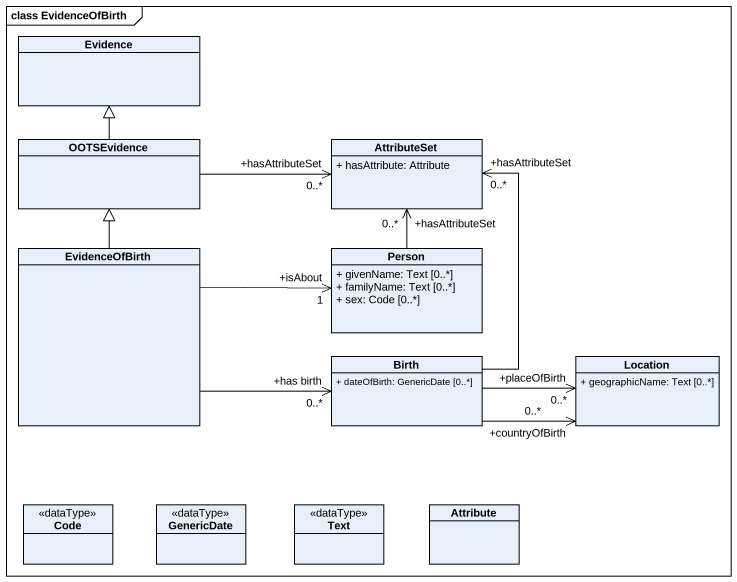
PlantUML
@startuml
mainframe class EvidenceOfBirth
hide circle
hide empty members
skinparam classAttributeIconSize 0
class Evidence
class OOTSEvidence
class AttributeSet {
  + hasAttribute: Attribute
}
class EvidenceOfBirth
class "Person" as Person_ {
  + givenName: Text [0..*]
  + familyName: Text [0..*]
  + sex: Code [0..*]
}
class Birth {
  + dateOfBirth: GenericDate [0..*]
}
class Location {
  + geographicName: Text [0..*]
}
class Code <<dataType>>
class GenericDate <<dataType>>
class Text <<dataType>>
class Attribute
OOTSEvidence -up-|> Evidence
OOTSEvidence -right-> "+hasAttributeSet\n0..*" AttributeSet
EvidenceOfBirth -up-|> OOTSEvidence
EvidenceOfBirth -right-> "+isAbout\n1" Person_
EvidenceOfBirth -right-> "+has birth\n0..*" Birth
Person_ -up-> "+hasAttributeSet\n0..*" AttributeSet
Birth -up-> "+hasAttributeSet\n0..*" AttributeSet
Birth -right-> "+placeOfBirth\n0..*" Location
Birth -right-> "+countryOfBirth\n0..*" Location
@enduml
